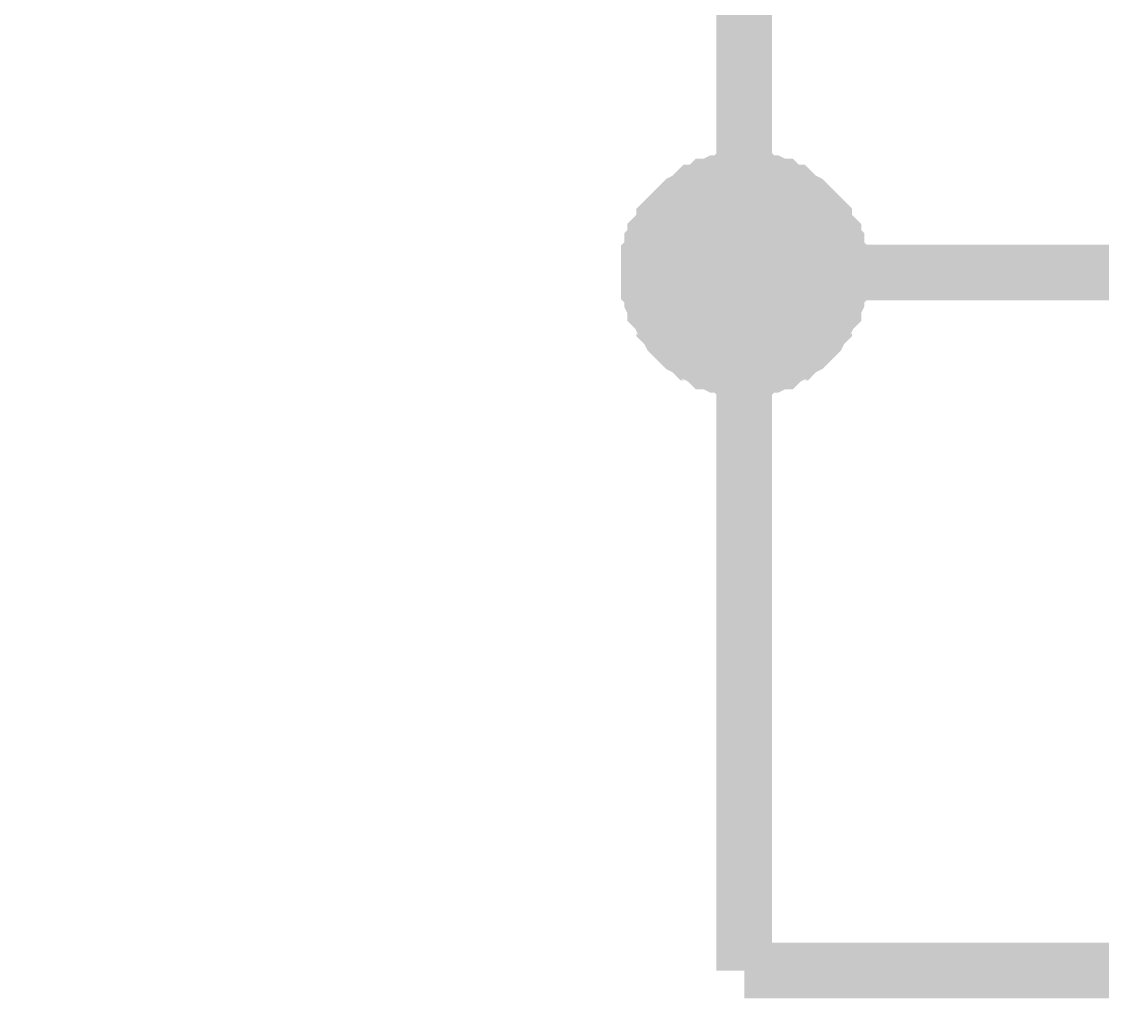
# Model space of a CAD drawing. Header units: millimetres. Extents: x -2024 to 917, y -725 to 13.
# Drawn here: x 609.37 to 615.19, y -356.45 to -351.19 of the extents above; entities that cross this region are included whole.
import ezdxf

# ---------------------------------------------------------------- set-up
doc = ezdxf.new("R2010")
doc.units = ezdxf.units.MM
doc.layers.add('Sheet', color=255, linetype='Continuous')

msp = doc.modelspace()

# ---------------------------------------------------------------- linework, layer by layer
at = {"layer": 'Sheet'}
for points, const_width in [([(609.517, -341.2934), (613.2575, -341.2934), (613.2575, -345.0358), (613.2575, -348.7946), (613.2575, -352.5369), (613.2575, -356.2958)], 0.2997), ([(612.7444, -352.5369), (612.7444, -352.5038), (612.7444, -352.4872), (612.7444, -352.4541), (612.761, -352.4376), (612.761, -352.4045), (612.761, -352.3879), (612.7775, -352.3713), (612.7775, -352.3382), (612.7941, -352.3217), (612.8106, -352.3051), (612.8272, -352.272), (612.8272, -352.2554), (612.8437, -352.2389), (612.8603, -352.2223), (612.8768, -352.2057), (612.8934, -352.1892), (612.9099, -352.1726), (612.9265, -352.1561), (612.9596, -352.1395), (612.9762, -352.123), (612.9927, -352.1064), (613.0093, -352.1064), (613.0424, -352.0898), (613.0589, -352.0733), (613.0755, -352.0733), (613.1086, -352.0567), (613.1251, -352.0567), (613.1582, -352.0567), (613.1748, -352.0402), (613.2079, -352.0402), (613.2244, -352.0402), (613.2575, -352.0402)], 0.2997), ([(612.7444, -352.5369), (612.7444, -352.5038), (612.7444, -352.4872), (612.7444, -352.4541), (612.761, -352.4376), (612.761, -352.4045), (612.761, -352.3879), (612.7775, -352.3713), (612.7775, -352.3382), (612.7941, -352.3217), (612.8106, -352.3051), (612.8272, -352.272), (612.8272, -352.2554), (612.8437, -352.2389), (612.8603, -352.2223), (612.8768, -352.2057), (612.8934, -352.1892), (612.9099, -352.1726), (612.9265, -352.1561), (612.9596, -352.1395), (612.9762, -352.123), (612.9927, -352.1064), (613.0093, -352.1064), (613.0424, -352.0898), (613.0589, -352.0733), (613.0755, -352.0733), (613.1086, -352.0567), (613.1251, -352.0567), (613.1582, -352.0567), (613.1748, -352.0402), (613.2079, -352.0402), (613.2244, -352.0402), (613.2575, -352.0402)], 0.2997), ([(612.7444, -352.5369), (612.7444, -352.5038), (612.7444, -352.4872), (612.7444, -352.4541), (612.761, -352.4376), (612.761, -352.4045), (612.761, -352.3879), (612.7775, -352.3713), (612.7775, -352.3382), (612.7941, -352.3217), (612.8106, -352.3051), (612.8272, -352.272), (612.8272, -352.2554), (612.8437, -352.2389), (612.8603, -352.2223), (612.8768, -352.2057), (612.8934, -352.1892), (612.9099, -352.1726), (612.9265, -352.1561), (612.9596, -352.1395), (612.9762, -352.123), (612.9927, -352.1064), (613.0093, -352.1064), (613.0424, -352.0898), (613.0589, -352.0733), (613.0755, -352.0733), (613.1086, -352.0567), (613.1251, -352.0567), (613.1582, -352.0567), (613.1748, -352.0402), (613.2079, -352.0402), (613.2244, -352.0402), (613.2575, -352.0402)], 0.2997), ([(612.7444, -352.5369), (612.7444, -352.5038), (612.7444, -352.4872), (612.7444, -352.4541), (612.761, -352.4376), (612.761, -352.4045), (612.761, -352.3879), (612.7775, -352.3713), (612.7775, -352.3382), (612.7941, -352.3217), (612.8106, -352.3051), (612.8272, -352.272), (612.8272, -352.2554), (612.8437, -352.2389), (612.8603, -352.2223), (612.8768, -352.2057), (612.8934, -352.1892), (612.9099, -352.1726), (612.9265, -352.1561), (612.9596, -352.1395), (612.9762, -352.123), (612.9927, -352.1064), (613.0093, -352.1064), (613.0424, -352.0898), (613.0589, -352.0733), (613.0755, -352.0733), (613.1086, -352.0567), (613.1251, -352.0567), (613.1582, -352.0567), (613.1748, -352.0402), (613.2079, -352.0402), (613.2244, -352.0402), (613.2575, -352.0402)], 0.2997), ([(612.7444, -352.5369), (612.7444, -352.5038), (612.7444, -352.4872), (612.7444, -352.4541), (612.761, -352.4376), (612.761, -352.4045), (612.761, -352.3879), (612.7775, -352.3713), (612.7775, -352.3382), (612.7941, -352.3217), (612.8106, -352.3051), (612.8272, -352.272), (612.8272, -352.2554), (612.8437, -352.2389), (612.8603, -352.2223), (612.8768, -352.2057), (612.8934, -352.1892), (612.9099, -352.1726), (612.9265, -352.1561), (612.9596, -352.1395), (612.9762, -352.123), (612.9927, -352.1064), (613.0093, -352.1064), (613.0424, -352.0898), (613.0589, -352.0733), (613.0755, -352.0733), (613.1086, -352.0567), (613.1251, -352.0567), (613.1582, -352.0567), (613.1748, -352.0402), (613.2079, -352.0402), (613.2244, -352.0402), (613.2575, -352.0402)], 0.2997), ([(613.2575, -352.0402), (613.2575, -352.0402)], 0.2997), ([(613.2575, -352.0402), (613.2906, -352.0402), (613.3072, -352.0402), (613.3403, -352.0402), (613.3568, -352.0567), (613.3899, -352.0567), (613.4065, -352.0567), (613.4396, -352.0733), (613.4561, -352.0733), (613.4727, -352.0898), (613.5058, -352.1064), (613.5223, -352.1064), (613.5389, -352.123), (613.5554, -352.1395), (613.5885, -352.1561), (613.6051, -352.1726), (613.6216, -352.1892), (613.6382, -352.2057), (613.6547, -352.2223), (613.6713, -352.2389), (613.6878, -352.2554), (613.6878, -352.272), (613.7044, -352.3051), (613.721, -352.3217), (613.7375, -352.3382), (613.7375, -352.3713), (613.7541, -352.3879), (613.7541, -352.4045), (613.7541, -352.4376), (613.7706, -352.4541), (613.7706, -352.4872), (613.7706, -352.5038), (613.7706, -352.5369)], 0.2997), ([(613.2575, -352.0402), (613.2575, -352.0402)], 0.2997), ([(613.2575, -352.0402), (613.2906, -352.0402), (613.3072, -352.0402), (613.3403, -352.0402), (613.3568, -352.0567), (613.3899, -352.0567), (613.4065, -352.0567), (613.4396, -352.0733), (613.4561, -352.0733), (613.4727, -352.0898), (613.5058, -352.1064), (613.5223, -352.1064), (613.5389, -352.123), (613.5554, -352.1395), (613.5885, -352.1561), (613.6051, -352.1726), (613.6216, -352.1892), (613.6382, -352.2057), (613.6547, -352.2223), (613.6713, -352.2389), (613.6878, -352.2554), (613.6878, -352.272), (613.7044, -352.3051), (613.721, -352.3217), (613.7375, -352.3382), (613.7375, -352.3713), (613.7541, -352.3879), (613.7541, -352.4045), (613.7541, -352.4376), (613.7706, -352.4541), (613.7706, -352.4872), (613.7706, -352.5038), (613.7706, -352.5369)], 0.2997), ([(613.2575, -352.0402), (613.2575, -352.0402)], 0.2997), ([(613.2575, -352.0402), (613.2906, -352.0402), (613.3072, -352.0402), (613.3403, -352.0402), (613.3568, -352.0567), (613.3899, -352.0567), (613.4065, -352.0567), (613.4396, -352.0733), (613.4561, -352.0733), (613.4727, -352.0898), (613.5058, -352.1064), (613.5223, -352.1064), (613.5389, -352.123), (613.5554, -352.1395), (613.5885, -352.1561), (613.6051, -352.1726), (613.6216, -352.1892), (613.6382, -352.2057), (613.6547, -352.2223), (613.6713, -352.2389), (613.6878, -352.2554), (613.6878, -352.272), (613.7044, -352.3051), (613.721, -352.3217), (613.7375, -352.3382), (613.7375, -352.3713), (613.7541, -352.3879), (613.7541, -352.4045), (613.7541, -352.4376), (613.7706, -352.4541), (613.7706, -352.4872), (613.7706, -352.5038), (613.7706, -352.5369)], 0.2997), ([(613.2575, -352.0402), (613.2575, -352.0402)], 0.2997), ([(613.2575, -352.0402), (613.2906, -352.0402), (613.3072, -352.0402), (613.3403, -352.0402), (613.3568, -352.0567), (613.3899, -352.0567), (613.4065, -352.0567), (613.4396, -352.0733), (613.4561, -352.0733), (613.4727, -352.0898), (613.5058, -352.1064), (613.5223, -352.1064), (613.5389, -352.123), (613.5554, -352.1395), (613.5885, -352.1561), (613.6051, -352.1726), (613.6216, -352.1892), (613.6382, -352.2057), (613.6547, -352.2223), (613.6713, -352.2389), (613.6878, -352.2554), (613.6878, -352.272), (613.7044, -352.3051), (613.721, -352.3217), (613.7375, -352.3382), (613.7375, -352.3713), (613.7541, -352.3879), (613.7541, -352.4045), (613.7541, -352.4376), (613.7706, -352.4541), (613.7706, -352.4872), (613.7706, -352.5038), (613.7706, -352.5369)], 0.2997), ([(613.2575, -352.0402), (613.2575, -352.0402)], 0.2997), ([(613.2575, -352.0402), (613.2906, -352.0402), (613.3072, -352.0402), (613.3403, -352.0402), (613.3568, -352.0567), (613.3899, -352.0567), (613.4065, -352.0567), (613.4396, -352.0733), (613.4561, -352.0733), (613.4727, -352.0898), (613.5058, -352.1064), (613.5223, -352.1064), (613.5389, -352.123), (613.5554, -352.1395), (613.5885, -352.1561), (613.6051, -352.1726), (613.6216, -352.1892), (613.6382, -352.2057), (613.6547, -352.2223), (613.6713, -352.2389), (613.6878, -352.2554), (613.6878, -352.272), (613.7044, -352.3051), (613.721, -352.3217), (613.7375, -352.3382), (613.7375, -352.3713), (613.7541, -352.3879), (613.7541, -352.4045), (613.7541, -352.4376), (613.7706, -352.4541), (613.7706, -352.4872), (613.7706, -352.5038), (613.7706, -352.5369)], 0.2997), ([(612.7444, -352.5369), (612.7444, -352.5038), (612.7444, -352.4872), (612.7444, -352.4541), (612.761, -352.4376), (612.761, -352.4045), (612.761, -352.3879), (612.7775, -352.3713), (612.7775, -352.3382), (612.7941, -352.3217), (612.8106, -352.3051), (612.8272, -352.272), (612.8272, -352.2554), (612.8437, -352.2389), (612.8603, -352.2223), (612.8768, -352.2057), (612.8934, -352.1892), (612.9099, -352.1726), (612.9265, -352.1561), (612.9596, -352.1395), (612.9762, -352.123), (612.9927, -352.1064), (613.0093, -352.1064), (613.0424, -352.0898), (613.0589, -352.0733), (613.0755, -352.0733), (613.1086, -352.0567), (613.1251, -352.0567), (613.1582, -352.0567), (613.1748, -352.0402), (613.2079, -352.0402), (613.2244, -352.0402), (613.2575, -352.0402)], 0.0991), ([(612.7444, -352.5369), (612.7444, -352.5038), (612.7444, -352.4872), (612.7444, -352.4541), (612.761, -352.4376), (612.761, -352.4045), (612.761, -352.3879), (612.7775, -352.3713), (612.7775, -352.3382), (612.7941, -352.3217), (612.8106, -352.3051), (612.8272, -352.272), (612.8272, -352.2554), (612.8437, -352.2389), (612.8603, -352.2223), (612.8768, -352.2057), (612.8934, -352.1892), (612.9099, -352.1726), (612.9265, -352.1561), (612.9596, -352.1395), (612.9762, -352.123), (612.9927, -352.1064), (613.0093, -352.1064), (613.0424, -352.0898), (613.0589, -352.0733), (613.0755, -352.0733), (613.1086, -352.0567), (613.1251, -352.0567), (613.1582, -352.0567), (613.1748, -352.0402), (613.2079, -352.0402), (613.2244, -352.0402), (613.2575, -352.0402)], 0.0991), ([(612.7444, -352.5369), (612.7444, -352.5038), (612.7444, -352.4872), (612.7444, -352.4541), (612.761, -352.4376), (612.761, -352.4045), (612.761, -352.3879), (612.7775, -352.3713), (612.7775, -352.3382), (612.7941, -352.3217), (612.8106, -352.3051), (612.8272, -352.272), (612.8272, -352.2554), (612.8437, -352.2389), (612.8603, -352.2223), (612.8768, -352.2057), (612.8934, -352.1892), (612.9099, -352.1726), (612.9265, -352.1561), (612.9596, -352.1395), (612.9762, -352.123), (612.9927, -352.1064), (613.0093, -352.1064), (613.0424, -352.0898), (613.0589, -352.0733), (613.0755, -352.0733), (613.1086, -352.0567), (613.1251, -352.0567), (613.1582, -352.0567), (613.1748, -352.0402), (613.2079, -352.0402), (613.2244, -352.0402), (613.2575, -352.0402)], 0.0991), ([(612.7444, -352.5369), (612.7444, -352.5038), (612.7444, -352.4872), (612.7444, -352.4541), (612.761, -352.4376), (612.761, -352.4045), (612.761, -352.3879), (612.7775, -352.3713), (612.7775, -352.3382), (612.7941, -352.3217), (612.8106, -352.3051), (612.8272, -352.272), (612.8272, -352.2554), (612.8437, -352.2389), (612.8603, -352.2223), (612.8768, -352.2057), (612.8934, -352.1892), (612.9099, -352.1726), (612.9265, -352.1561), (612.9596, -352.1395), (612.9762, -352.123), (612.9927, -352.1064), (613.0093, -352.1064), (613.0424, -352.0898), (613.0589, -352.0733), (613.0755, -352.0733), (613.1086, -352.0567), (613.1251, -352.0567), (613.1582, -352.0567), (613.1748, -352.0402), (613.2079, -352.0402), (613.2244, -352.0402), (613.2575, -352.0402)], 0.0991), ([(612.7444, -352.5369), (612.7444, -352.5038), (612.7444, -352.4872), (612.7444, -352.4541), (612.761, -352.4376), (612.761, -352.4045), (612.761, -352.3879), (612.7775, -352.3713), (612.7775, -352.3382), (612.7941, -352.3217), (612.8106, -352.3051), (612.8272, -352.272), (612.8272, -352.2554), (612.8437, -352.2389), (612.8603, -352.2223), (612.8768, -352.2057), (612.8934, -352.1892), (612.9099, -352.1726), (612.9265, -352.1561), (612.9596, -352.1395), (612.9762, -352.123), (612.9927, -352.1064), (613.0093, -352.1064), (613.0424, -352.0898), (613.0589, -352.0733), (613.0755, -352.0733), (613.1086, -352.0567), (613.1251, -352.0567), (613.1582, -352.0567), (613.1748, -352.0402), (613.2079, -352.0402), (613.2244, -352.0402), (613.2575, -352.0402)], 0.0991), ([(613.2575, -352.0402), (613.2575, -352.0402)], 0.0991), ([(613.2575, -352.0402), (613.2906, -352.0402), (613.3072, -352.0402), (613.3403, -352.0402), (613.3568, -352.0567), (613.3899, -352.0567), (613.4065, -352.0567), (613.4396, -352.0733), (613.4561, -352.0733), (613.4727, -352.0898), (613.5058, -352.1064), (613.5223, -352.1064), (613.5389, -352.123), (613.5554, -352.1395), (613.5885, -352.1561), (613.6051, -352.1726), (613.6216, -352.1892), (613.6382, -352.2057), (613.6547, -352.2223), (613.6713, -352.2389), (613.6878, -352.2554), (613.6878, -352.272), (613.7044, -352.3051), (613.721, -352.3217), (613.7375, -352.3382), (613.7375, -352.3713), (613.7541, -352.3879), (613.7541, -352.4045), (613.7541, -352.4376), (613.7706, -352.4541), (613.7706, -352.4872), (613.7706, -352.5038), (613.7706, -352.5369)], 0.0991), ([(613.2575, -352.0402), (613.2575, -352.0402)], 0.0991), ([(613.2575, -352.0402), (613.2906, -352.0402), (613.3072, -352.0402), (613.3403, -352.0402), (613.3568, -352.0567), (613.3899, -352.0567), (613.4065, -352.0567), (613.4396, -352.0733), (613.4561, -352.0733), (613.4727, -352.0898), (613.5058, -352.1064), (613.5223, -352.1064), (613.5389, -352.123), (613.5554, -352.1395), (613.5885, -352.1561), (613.6051, -352.1726), (613.6216, -352.1892), (613.6382, -352.2057), (613.6547, -352.2223), (613.6713, -352.2389), (613.6878, -352.2554), (613.6878, -352.272), (613.7044, -352.3051), (613.721, -352.3217), (613.7375, -352.3382), (613.7375, -352.3713), (613.7541, -352.3879), (613.7541, -352.4045), (613.7541, -352.4376), (613.7706, -352.4541), (613.7706, -352.4872), (613.7706, -352.5038), (613.7706, -352.5369)], 0.0991), ([(613.2575, -352.0402), (613.2575, -352.0402)], 0.0991), ([(613.2575, -352.0402), (613.2906, -352.0402), (613.3072, -352.0402), (613.3403, -352.0402), (613.3568, -352.0567), (613.3899, -352.0567), (613.4065, -352.0567), (613.4396, -352.0733), (613.4561, -352.0733), (613.4727, -352.0898), (613.5058, -352.1064), (613.5223, -352.1064), (613.5389, -352.123), (613.5554, -352.1395), (613.5885, -352.1561), (613.6051, -352.1726), (613.6216, -352.1892), (613.6382, -352.2057), (613.6547, -352.2223), (613.6713, -352.2389), (613.6878, -352.2554), (613.6878, -352.272), (613.7044, -352.3051), (613.721, -352.3217), (613.7375, -352.3382), (613.7375, -352.3713), (613.7541, -352.3879), (613.7541, -352.4045), (613.7541, -352.4376), (613.7706, -352.4541), (613.7706, -352.4872), (613.7706, -352.5038), (613.7706, -352.5369)], 0.0991), ([(613.2575, -352.0402), (613.2575, -352.0402)], 0.0991), ([(613.2575, -352.0402), (613.2906, -352.0402), (613.3072, -352.0402), (613.3403, -352.0402), (613.3568, -352.0567), (613.3899, -352.0567), (613.4065, -352.0567), (613.4396, -352.0733), (613.4561, -352.0733), (613.4727, -352.0898), (613.5058, -352.1064), (613.5223, -352.1064), (613.5389, -352.123), (613.5554, -352.1395), (613.5885, -352.1561), (613.6051, -352.1726), (613.6216, -352.1892), (613.6382, -352.2057), (613.6547, -352.2223), (613.6713, -352.2389), (613.6878, -352.2554), (613.6878, -352.272), (613.7044, -352.3051), (613.721, -352.3217), (613.7375, -352.3382), (613.7375, -352.3713), (613.7541, -352.3879), (613.7541, -352.4045), (613.7541, -352.4376), (613.7706, -352.4541), (613.7706, -352.4872), (613.7706, -352.5038), (613.7706, -352.5369)], 0.0991), ([(613.2575, -352.0402), (613.2575, -352.0402)], 0.0991), ([(613.2575, -352.0402), (613.2906, -352.0402), (613.3072, -352.0402), (613.3403, -352.0402), (613.3568, -352.0567), (613.3899, -352.0567), (613.4065, -352.0567), (613.4396, -352.0733), (613.4561, -352.0733), (613.4727, -352.0898), (613.5058, -352.1064), (613.5223, -352.1064), (613.5389, -352.123), (613.5554, -352.1395), (613.5885, -352.1561), (613.6051, -352.1726), (613.6216, -352.1892), (613.6382, -352.2057), (613.6547, -352.2223), (613.6713, -352.2389), (613.6878, -352.2554), (613.6878, -352.272), (613.7044, -352.3051), (613.721, -352.3217), (613.7375, -352.3382), (613.7375, -352.3713), (613.7541, -352.3879), (613.7541, -352.4045), (613.7541, -352.4376), (613.7706, -352.4541), (613.7706, -352.4872), (613.7706, -352.5038), (613.7706, -352.5369)], 0.0991), ([(613.2575, -353.0502), (613.2244, -353.0502), (613.2079, -353.0502), (613.1748, -353.0502), (613.1582, -353.0337), (613.1251, -353.0337), (613.1086, -353.0337), (613.0755, -353.0171), (613.0589, -353.0171), (613.0424, -353.0006), (613.0093, -352.984), (612.9927, -352.9675), (612.9762, -352.9675), (612.9596, -352.9509), (612.9265, -352.9343), (612.9099, -352.9178), (612.8934, -352.9012), (612.8768, -352.8847), (612.8603, -352.8681), (612.8437, -352.835), (612.8272, -352.8184), (612.8272, -352.8019), (612.8106, -352.7853), (612.7941, -352.7522), (612.7775, -352.7356), (612.7775, -352.7191), (612.761, -352.686), (612.761, -352.6694), (612.761, -352.6363), (612.7444, -352.6197), (612.7444, -352.5866), (612.7444, -352.57), (612.7444, -352.5369)], 0.2997), ([(612.7444, -352.5369), (612.7444, -352.5369)], 0.2997), ([(613.2575, -353.0502), (613.2244, -353.0502), (613.2079, -353.0502), (613.1748, -353.0502), (613.1582, -353.0337), (613.1251, -353.0337), (613.1086, -353.0337), (613.0755, -353.0171), (613.0589, -353.0171), (613.0424, -353.0006), (613.0093, -352.984), (612.9927, -352.9675), (612.9762, -352.9675), (612.9596, -352.9509), (612.9265, -352.9343), (612.9099, -352.9178), (612.8934, -352.9012), (612.8768, -352.8847), (612.8603, -352.8681), (612.8437, -352.835), (612.8272, -352.8184), (612.8272, -352.8019), (612.8106, -352.7853), (612.7941, -352.7522), (612.7775, -352.7356), (612.7775, -352.7191), (612.761, -352.686), (612.761, -352.6694), (612.761, -352.6363), (612.7444, -352.6197), (612.7444, -352.5866), (612.7444, -352.57), (612.7444, -352.5369)], 0.2997), ([(612.7444, -352.5369), (612.7444, -352.5369)], 0.2997), ([(613.2575, -353.0502), (613.2244, -353.0502), (613.2079, -353.0502), (613.1748, -353.0502), (613.1582, -353.0337), (613.1251, -353.0337), (613.1086, -353.0337), (613.0755, -353.0171), (613.0589, -353.0171), (613.0424, -353.0006), (613.0093, -352.984), (612.9927, -352.9675), (612.9762, -352.9675), (612.9596, -352.9509), (612.9265, -352.9343), (612.9099, -352.9178), (612.8934, -352.9012), (612.8768, -352.8847), (612.8603, -352.8681), (612.8437, -352.835), (612.8272, -352.8184), (612.8272, -352.8019), (612.8106, -352.7853), (612.7941, -352.7522), (612.7775, -352.7356), (612.7775, -352.7191), (612.761, -352.686), (612.761, -352.6694), (612.761, -352.6363), (612.7444, -352.6197), (612.7444, -352.5866), (612.7444, -352.57), (612.7444, -352.5369)], 0.2997), ([(612.7444, -352.5369), (612.7444, -352.5369)], 0.2997), ([(613.2575, -353.0502), (613.2244, -353.0502), (613.2079, -353.0502), (613.1748, -353.0502), (613.1582, -353.0337), (613.1251, -353.0337), (613.1086, -353.0337), (613.0755, -353.0171), (613.0589, -353.0171), (613.0424, -353.0006), (613.0093, -352.984), (612.9927, -352.9675), (612.9762, -352.9675), (612.9596, -352.9509), (612.9265, -352.9343), (612.9099, -352.9178), (612.8934, -352.9012), (612.8768, -352.8847), (612.8603, -352.8681), (612.8437, -352.835), (612.8272, -352.8184), (612.8272, -352.8019), (612.8106, -352.7853), (612.7941, -352.7522), (612.7775, -352.7356), (612.7775, -352.7191), (612.761, -352.686), (612.761, -352.6694), (612.761, -352.6363), (612.7444, -352.6197), (612.7444, -352.5866), (612.7444, -352.57), (612.7444, -352.5369)], 0.2997), ([(612.7444, -352.5369), (612.7444, -352.5369)], 0.2997), ([(613.2575, -353.0502), (613.2244, -353.0502), (613.2079, -353.0502), (613.1748, -353.0502), (613.1582, -353.0337), (613.1251, -353.0337), (613.1086, -353.0337), (613.0755, -353.0171), (613.0589, -353.0171), (613.0424, -353.0006), (613.0093, -352.984), (612.9927, -352.9675), (612.9762, -352.9675), (612.9596, -352.9509), (612.9265, -352.9343), (612.9099, -352.9178), (612.8934, -352.9012), (612.8768, -352.8847), (612.8603, -352.8681), (612.8437, -352.835), (612.8272, -352.8184), (612.8272, -352.8019), (612.8106, -352.7853), (612.7941, -352.7522), (612.7775, -352.7356), (612.7775, -352.7191), (612.761, -352.686), (612.761, -352.6694), (612.761, -352.6363), (612.7444, -352.6197), (612.7444, -352.5866), (612.7444, -352.57), (612.7444, -352.5369)], 0.2997), ([(612.7444, -352.5369), (612.7444, -352.5369)], 0.2997), ([(613.7706, -352.5369), (613.7706, -352.57), (613.7706, -352.5866), (613.7706, -352.6197), (613.7541, -352.6363), (613.7541, -352.6694), (613.7541, -352.686), (613.7375, -352.7191), (613.7375, -352.7356), (613.721, -352.7522), (613.7044, -352.7853), (613.6878, -352.8019), (613.6878, -352.8184), (613.6713, -352.835), (613.6547, -352.8681), (613.6382, -352.8847), (613.6216, -352.9012), (613.6051, -352.9178), (613.5885, -352.9343), (613.5554, -352.9509), (613.5389, -352.9675), (613.5223, -352.9675), (613.5058, -352.984), (613.4727, -353.0006), (613.4561, -353.0171), (613.4396, -353.0171), (613.4065, -353.0337), (613.3899, -353.0337), (613.3568, -353.0337), (613.3403, -353.0502), (613.3072, -353.0502), (613.2906, -353.0502), (613.2575, -353.0502)], 0.2997), ([(615.7567, -352.5369), (613.2575, -352.5369)], 0.2997), ([(613.7706, -352.5369), (613.7706, -352.57), (613.7706, -352.5866), (613.7706, -352.6197), (613.7541, -352.6363), (613.7541, -352.6694), (613.7541, -352.686), (613.7375, -352.7191), (613.7375, -352.7356), (613.721, -352.7522), (613.7044, -352.7853), (613.6878, -352.8019), (613.6878, -352.8184), (613.6713, -352.835), (613.6547, -352.8681), (613.6382, -352.8847), (613.6216, -352.9012), (613.6051, -352.9178), (613.5885, -352.9343), (613.5554, -352.9509), (613.5389, -352.9675), (613.5223, -352.9675), (613.5058, -352.984), (613.4727, -353.0006), (613.4561, -353.0171), (613.4396, -353.0171), (613.4065, -353.0337), (613.3899, -353.0337), (613.3568, -353.0337), (613.3403, -353.0502), (613.3072, -353.0502), (613.2906, -353.0502), (613.2575, -353.0502)], 0.2997), ([(613.7706, -352.5369), (613.7706, -352.57), (613.7706, -352.5866), (613.7706, -352.6197), (613.7541, -352.6363), (613.7541, -352.6694), (613.7541, -352.686), (613.7375, -352.7191), (613.7375, -352.7356), (613.721, -352.7522), (613.7044, -352.7853), (613.6878, -352.8019), (613.6878, -352.8184), (613.6713, -352.835), (613.6547, -352.8681), (613.6382, -352.8847), (613.6216, -352.9012), (613.6051, -352.9178), (613.5885, -352.9343), (613.5554, -352.9509), (613.5389, -352.9675), (613.5223, -352.9675), (613.5058, -352.984), (613.4727, -353.0006), (613.4561, -353.0171), (613.4396, -353.0171), (613.4065, -353.0337), (613.3899, -353.0337), (613.3568, -353.0337), (613.3403, -353.0502), (613.3072, -353.0502), (613.2906, -353.0502), (613.2575, -353.0502)], 0.2997), ([(613.7706, -352.5369), (613.7706, -352.57), (613.7706, -352.5866), (613.7706, -352.6197), (613.7541, -352.6363), (613.7541, -352.6694), (613.7541, -352.686), (613.7375, -352.7191), (613.7375, -352.7356), (613.721, -352.7522), (613.7044, -352.7853), (613.6878, -352.8019), (613.6878, -352.8184), (613.6713, -352.835), (613.6547, -352.8681), (613.6382, -352.8847), (613.6216, -352.9012), (613.6051, -352.9178), (613.5885, -352.9343), (613.5554, -352.9509), (613.5389, -352.9675), (613.5223, -352.9675), (613.5058, -352.984), (613.4727, -353.0006), (613.4561, -353.0171), (613.4396, -353.0171), (613.4065, -353.0337), (613.3899, -353.0337), (613.3568, -353.0337), (613.3403, -353.0502), (613.3072, -353.0502), (613.2906, -353.0502), (613.2575, -353.0502)], 0.2997), ([(613.7706, -352.5369), (613.7706, -352.57), (613.7706, -352.5866), (613.7706, -352.6197), (613.7541, -352.6363), (613.7541, -352.6694), (613.7541, -352.686), (613.7375, -352.7191), (613.7375, -352.7356), (613.721, -352.7522), (613.7044, -352.7853), (613.6878, -352.8019), (613.6878, -352.8184), (613.6713, -352.835), (613.6547, -352.8681), (613.6382, -352.8847), (613.6216, -352.9012), (613.6051, -352.9178), (613.5885, -352.9343), (613.5554, -352.9509), (613.5389, -352.9675), (613.5223, -352.9675), (613.5058, -352.984), (613.4727, -353.0006), (613.4561, -353.0171), (613.4396, -353.0171), (613.4065, -353.0337), (613.3899, -353.0337), (613.3568, -353.0337), (613.3403, -353.0502), (613.3072, -353.0502), (613.2906, -353.0502), (613.2575, -353.0502)], 0.2997), ([(613.7706, -352.5369), (613.7706, -352.5369), (613.7706, -352.5369), (613.7706, -352.5369), (613.7706, -352.5369), (613.7706, -352.5369), (613.7706, -352.5369), (613.7706, -352.5369), (613.7706, -352.5369), (613.7706, -352.5369), (613.7706, -352.5369), (613.7706, -352.5369), (613.7706, -352.5369), (613.7706, -352.5369), (613.7706, -352.5369), (613.7706, -352.5369), (613.7706, -352.5369), (613.7706, -352.5369), (613.7706, -352.5369), (613.7706, -352.5369), (613.7706, -352.5369), (613.7706, -352.5369), (613.7706, -352.5369), (613.7706, -352.5369), (613.7706, -352.5369), (613.7706, -352.5369), (613.7706, -352.5369), (613.7706, -352.5369), (613.7706, -352.5369), (613.7706, -352.5369), (613.7706, -352.5369), (613.7706, -352.5369), (613.7706, -352.5369)], 0.2997), ([(613.7706, -352.5369), (613.7706, -352.5369)], 0.2997), ([(613.7706, -352.5369), (613.7706, -352.5369), (613.7706, -352.5369), (613.7706, -352.5369), (613.7706, -352.5369), (613.7706, -352.5369), (613.7706, -352.5369), (613.7706, -352.5369), (613.7706, -352.5369), (613.7706, -352.5369), (613.7706, -352.5369), (613.7706, -352.5369), (613.7706, -352.5369), (613.7706, -352.5369), (613.7706, -352.5369), (613.7706, -352.5369), (613.7706, -352.5369), (613.7706, -352.5369), (613.7706, -352.5369), (613.7706, -352.5369), (613.7706, -352.5369), (613.7706, -352.5369), (613.7706, -352.5369), (613.7706, -352.5369), (613.7706, -352.5369), (613.7706, -352.5369), (613.7706, -352.5369), (613.7706, -352.5369), (613.7706, -352.5369), (613.7706, -352.5369), (613.7706, -352.5369), (613.7706, -352.5369), (613.7706, -352.5369)], 0.2997), ([(613.7706, -352.5369), (613.7706, -352.5369)], 0.2997), ([(613.7706, -352.5369), (613.7706, -352.5369), (613.7706, -352.5369), (613.7706, -352.5369), (613.7706, -352.5369), (613.7706, -352.5369), (613.7706, -352.5369), (613.7706, -352.5369), (613.7706, -352.5369), (613.7706, -352.5369), (613.7706, -352.5369), (613.7706, -352.5369), (613.7706, -352.5369), (613.7706, -352.5369), (613.7706, -352.5369), (613.7706, -352.5369), (613.7706, -352.5369), (613.7706, -352.5369), (613.7706, -352.5369), (613.7706, -352.5369), (613.7706, -352.5369), (613.7706, -352.5369), (613.7706, -352.5369), (613.7706, -352.5369), (613.7706, -352.5369), (613.7706, -352.5369), (613.7706, -352.5369), (613.7706, -352.5369), (613.7706, -352.5369), (613.7706, -352.5369), (613.7706, -352.5369), (613.7706, -352.5369), (613.7706, -352.5369)], 0.2997), ([(613.7706, -352.5369), (613.7706, -352.5369)], 0.2997), ([(613.7706, -352.5369), (613.7706, -352.5369), (613.7706, -352.5369), (613.7706, -352.5369), (613.7706, -352.5369), (613.7706, -352.5369), (613.7706, -352.5369), (613.7706, -352.5369), (613.7706, -352.5369), (613.7706, -352.5369), (613.7706, -352.5369), (613.7706, -352.5369), (613.7706, -352.5369), (613.7706, -352.5369), (613.7706, -352.5369), (613.7706, -352.5369), (613.7706, -352.5369), (613.7706, -352.5369), (613.7706, -352.5369), (613.7706, -352.5369), (613.7706, -352.5369), (613.7706, -352.5369), (613.7706, -352.5369), (613.7706, -352.5369), (613.7706, -352.5369), (613.7706, -352.5369), (613.7706, -352.5369), (613.7706, -352.5369), (613.7706, -352.5369), (613.7706, -352.5369), (613.7706, -352.5369), (613.7706, -352.5369), (613.7706, -352.5369)], 0.2997), ([(613.7706, -352.5369), (613.7706, -352.5369)], 0.2997), ([(613.7706, -352.5369), (613.7706, -352.5369), (613.7706, -352.5369), (613.7706, -352.5369), (613.7706, -352.5369), (613.7706, -352.5369), (613.7706, -352.5369), (613.7706, -352.5369), (613.7706, -352.5369), (613.7706, -352.5369), (613.7706, -352.5369), (613.7706, -352.5369), (613.7706, -352.5369), (613.7706, -352.5369), (613.7706, -352.5369), (613.7706, -352.5369), (613.7706, -352.5369), (613.7706, -352.5369), (613.7706, -352.5369), (613.7706, -352.5369), (613.7706, -352.5369), (613.7706, -352.5369), (613.7706, -352.5369), (613.7706, -352.5369), (613.7706, -352.5369), (613.7706, -352.5369), (613.7706, -352.5369), (613.7706, -352.5369), (613.7706, -352.5369), (613.7706, -352.5369), (613.7706, -352.5369), (613.7706, -352.5369), (613.7706, -352.5369)], 0.2997), ([(613.7706, -352.5369), (613.7706, -352.5369)], 0.2997), ([(613.2575, -353.0502), (613.2244, -353.0502), (613.2079, -353.0502), (613.1748, -353.0502), (613.1582, -353.0337), (613.1251, -353.0337), (613.1086, -353.0337), (613.0755, -353.0171), (613.0589, -353.0171), (613.0424, -353.0006), (613.0093, -352.984), (612.9927, -352.9675), (612.9762, -352.9675), (612.9596, -352.9509), (612.9265, -352.9343), (612.9099, -352.9178), (612.8934, -352.9012), (612.8768, -352.8847), (612.8603, -352.8681), (612.8437, -352.835), (612.8272, -352.8184), (612.8272, -352.8019), (612.8106, -352.7853), (612.7941, -352.7522), (612.7775, -352.7356), (612.7775, -352.7191), (612.761, -352.686), (612.761, -352.6694), (612.761, -352.6363), (612.7444, -352.6197), (612.7444, -352.5866), (612.7444, -352.57), (612.7444, -352.5369)], 0.0991), ([(612.7444, -352.5369), (612.7444, -352.5369)], 0.0991), ([(613.2575, -353.0502), (613.2244, -353.0502), (613.2079, -353.0502), (613.1748, -353.0502), (613.1582, -353.0337), (613.1251, -353.0337), (613.1086, -353.0337), (613.0755, -353.0171), (613.0589, -353.0171), (613.0424, -353.0006), (613.0093, -352.984), (612.9927, -352.9675), (612.9762, -352.9675), (612.9596, -352.9509), (612.9265, -352.9343), (612.9099, -352.9178), (612.8934, -352.9012), (612.8768, -352.8847), (612.8603, -352.8681), (612.8437, -352.835), (612.8272, -352.8184), (612.8272, -352.8019), (612.8106, -352.7853), (612.7941, -352.7522), (612.7775, -352.7356), (612.7775, -352.7191), (612.761, -352.686), (612.761, -352.6694), (612.761, -352.6363), (612.7444, -352.6197), (612.7444, -352.5866), (612.7444, -352.57), (612.7444, -352.5369)], 0.0991), ([(612.7444, -352.5369), (612.7444, -352.5369)], 0.0991), ([(613.2575, -353.0502), (613.2244, -353.0502), (613.2079, -353.0502), (613.1748, -353.0502), (613.1582, -353.0337), (613.1251, -353.0337), (613.1086, -353.0337), (613.0755, -353.0171), (613.0589, -353.0171), (613.0424, -353.0006), (613.0093, -352.984), (612.9927, -352.9675), (612.9762, -352.9675), (612.9596, -352.9509), (612.9265, -352.9343), (612.9099, -352.9178), (612.8934, -352.9012), (612.8768, -352.8847), (612.8603, -352.8681), (612.8437, -352.835), (612.8272, -352.8184), (612.8272, -352.8019), (612.8106, -352.7853), (612.7941, -352.7522), (612.7775, -352.7356), (612.7775, -352.7191), (612.761, -352.686), (612.761, -352.6694), (612.761, -352.6363), (612.7444, -352.6197), (612.7444, -352.5866), (612.7444, -352.57), (612.7444, -352.5369)], 0.0991), ([(612.7444, -352.5369), (612.7444, -352.5369)], 0.0991), ([(613.2575, -353.0502), (613.2244, -353.0502), (613.2079, -353.0502), (613.1748, -353.0502), (613.1582, -353.0337), (613.1251, -353.0337), (613.1086, -353.0337), (613.0755, -353.0171), (613.0589, -353.0171), (613.0424, -353.0006), (613.0093, -352.984), (612.9927, -352.9675), (612.9762, -352.9675), (612.9596, -352.9509), (612.9265, -352.9343), (612.9099, -352.9178), (612.8934, -352.9012), (612.8768, -352.8847), (612.8603, -352.8681), (612.8437, -352.835), (612.8272, -352.8184), (612.8272, -352.8019), (612.8106, -352.7853), (612.7941, -352.7522), (612.7775, -352.7356), (612.7775, -352.7191), (612.761, -352.686), (612.761, -352.6694), (612.761, -352.6363), (612.7444, -352.6197), (612.7444, -352.5866), (612.7444, -352.57), (612.7444, -352.5369)], 0.0991), ([(612.7444, -352.5369), (612.7444, -352.5369)], 0.0991), ([(613.2575, -353.0502), (613.2244, -353.0502), (613.2079, -353.0502), (613.1748, -353.0502), (613.1582, -353.0337), (613.1251, -353.0337), (613.1086, -353.0337), (613.0755, -353.0171), (613.0589, -353.0171), (613.0424, -353.0006), (613.0093, -352.984), (612.9927, -352.9675), (612.9762, -352.9675), (612.9596, -352.9509), (612.9265, -352.9343), (612.9099, -352.9178), (612.8934, -352.9012), (612.8768, -352.8847), (612.8603, -352.8681), (612.8437, -352.835), (612.8272, -352.8184), (612.8272, -352.8019), (612.8106, -352.7853), (612.7941, -352.7522), (612.7775, -352.7356), (612.7775, -352.7191), (612.761, -352.686), (612.761, -352.6694), (612.761, -352.6363), (612.7444, -352.6197), (612.7444, -352.5866), (612.7444, -352.57), (612.7444, -352.5369)], 0.0991), ([(612.7444, -352.5369), (612.7444, -352.5369)], 0.0991), ([(613.7706, -352.5369), (613.7706, -352.57), (613.7706, -352.5866), (613.7706, -352.6197), (613.7541, -352.6363), (613.7541, -352.6694), (613.7541, -352.686), (613.7375, -352.7191), (613.7375, -352.7356), (613.721, -352.7522), (613.7044, -352.7853), (613.6878, -352.8019), (613.6878, -352.8184), (613.6713, -352.835), (613.6547, -352.8681), (613.6382, -352.8847), (613.6216, -352.9012), (613.6051, -352.9178), (613.5885, -352.9343), (613.5554, -352.9509), (613.5389, -352.9675), (613.5223, -352.9675), (613.5058, -352.984), (613.4727, -353.0006), (613.4561, -353.0171), (613.4396, -353.0171), (613.4065, -353.0337), (613.3899, -353.0337), (613.3568, -353.0337), (613.3403, -353.0502), (613.3072, -353.0502), (613.2906, -353.0502), (613.2575, -353.0502)], 0.0991), ([(613.7706, -352.5369), (613.7706, -352.57), (613.7706, -352.5866), (613.7706, -352.6197), (613.7541, -352.6363), (613.7541, -352.6694), (613.7541, -352.686), (613.7375, -352.7191), (613.7375, -352.7356), (613.721, -352.7522), (613.7044, -352.7853), (613.6878, -352.8019), (613.6878, -352.8184), (613.6713, -352.835), (613.6547, -352.8681), (613.6382, -352.8847), (613.6216, -352.9012), (613.6051, -352.9178), (613.5885, -352.9343), (613.5554, -352.9509), (613.5389, -352.9675), (613.5223, -352.9675), (613.5058, -352.984), (613.4727, -353.0006), (613.4561, -353.0171), (613.4396, -353.0171), (613.4065, -353.0337), (613.3899, -353.0337), (613.3568, -353.0337), (613.3403, -353.0502), (613.3072, -353.0502), (613.2906, -353.0502), (613.2575, -353.0502)], 0.0991), ([(613.7706, -352.5369), (613.7706, -352.57), (613.7706, -352.5866), (613.7706, -352.6197), (613.7541, -352.6363), (613.7541, -352.6694), (613.7541, -352.686), (613.7375, -352.7191), (613.7375, -352.7356), (613.721, -352.7522), (613.7044, -352.7853), (613.6878, -352.8019), (613.6878, -352.8184), (613.6713, -352.835), (613.6547, -352.8681), (613.6382, -352.8847), (613.6216, -352.9012), (613.6051, -352.9178), (613.5885, -352.9343), (613.5554, -352.9509), (613.5389, -352.9675), (613.5223, -352.9675), (613.5058, -352.984), (613.4727, -353.0006), (613.4561, -353.0171), (613.4396, -353.0171), (613.4065, -353.0337), (613.3899, -353.0337), (613.3568, -353.0337), (613.3403, -353.0502), (613.3072, -353.0502), (613.2906, -353.0502), (613.2575, -353.0502)], 0.0991), ([(613.7706, -352.5369), (613.7706, -352.57), (613.7706, -352.5866), (613.7706, -352.6197), (613.7541, -352.6363), (613.7541, -352.6694), (613.7541, -352.686), (613.7375, -352.7191), (613.7375, -352.7356), (613.721, -352.7522), (613.7044, -352.7853), (613.6878, -352.8019), (613.6878, -352.8184), (613.6713, -352.835), (613.6547, -352.8681), (613.6382, -352.8847), (613.6216, -352.9012), (613.6051, -352.9178), (613.5885, -352.9343), (613.5554, -352.9509), (613.5389, -352.9675), (613.5223, -352.9675), (613.5058, -352.984), (613.4727, -353.0006), (613.4561, -353.0171), (613.4396, -353.0171), (613.4065, -353.0337), (613.3899, -353.0337), (613.3568, -353.0337), (613.3403, -353.0502), (613.3072, -353.0502), (613.2906, -353.0502), (613.2575, -353.0502)], 0.0991), ([(613.7706, -352.5369), (613.7706, -352.57), (613.7706, -352.5866), (613.7706, -352.6197), (613.7541, -352.6363), (613.7541, -352.6694), (613.7541, -352.686), (613.7375, -352.7191), (613.7375, -352.7356), (613.721, -352.7522), (613.7044, -352.7853), (613.6878, -352.8019), (613.6878, -352.8184), (613.6713, -352.835), (613.6547, -352.8681), (613.6382, -352.8847), (613.6216, -352.9012), (613.6051, -352.9178), (613.5885, -352.9343), (613.5554, -352.9509), (613.5389, -352.9675), (613.5223, -352.9675), (613.5058, -352.984), (613.4727, -353.0006), (613.4561, -353.0171), (613.4396, -353.0171), (613.4065, -353.0337), (613.3899, -353.0337), (613.3568, -353.0337), (613.3403, -353.0502), (613.3072, -353.0502), (613.2906, -353.0502), (613.2575, -353.0502)], 0.0991), ([(613.7706, -352.5369), (613.7706, -352.5369), (613.7706, -352.5369), (613.7706, -352.5369), (613.7706, -352.5369), (613.7706, -352.5369), (613.7706, -352.5369), (613.7706, -352.5369), (613.7706, -352.5369), (613.7706, -352.5369), (613.7706, -352.5369), (613.7706, -352.5369), (613.7706, -352.5369), (613.7706, -352.5369), (613.7706, -352.5369), (613.7706, -352.5369), (613.7706, -352.5369), (613.7706, -352.5369), (613.7706, -352.5369), (613.7706, -352.5369), (613.7706, -352.5369), (613.7706, -352.5369), (613.7706, -352.5369), (613.7706, -352.5369), (613.7706, -352.5369), (613.7706, -352.5369), (613.7706, -352.5369), (613.7706, -352.5369), (613.7706, -352.5369), (613.7706, -352.5369), (613.7706, -352.5369), (613.7706, -352.5369), (613.7706, -352.5369)], 0.0991), ([(613.7706, -352.5369), (613.7706, -352.5369)], 0.0991), ([(613.7706, -352.5369), (613.7706, -352.5369), (613.7706, -352.5369), (613.7706, -352.5369), (613.7706, -352.5369), (613.7706, -352.5369), (613.7706, -352.5369), (613.7706, -352.5369), (613.7706, -352.5369), (613.7706, -352.5369), (613.7706, -352.5369), (613.7706, -352.5369), (613.7706, -352.5369), (613.7706, -352.5369), (613.7706, -352.5369), (613.7706, -352.5369), (613.7706, -352.5369), (613.7706, -352.5369), (613.7706, -352.5369), (613.7706, -352.5369), (613.7706, -352.5369), (613.7706, -352.5369), (613.7706, -352.5369), (613.7706, -352.5369), (613.7706, -352.5369), (613.7706, -352.5369), (613.7706, -352.5369), (613.7706, -352.5369), (613.7706, -352.5369), (613.7706, -352.5369), (613.7706, -352.5369), (613.7706, -352.5369), (613.7706, -352.5369)], 0.0991), ([(613.7706, -352.5369), (613.7706, -352.5369)], 0.0991), ([(613.7706, -352.5369), (613.7706, -352.5369), (613.7706, -352.5369), (613.7706, -352.5369), (613.7706, -352.5369), (613.7706, -352.5369), (613.7706, -352.5369), (613.7706, -352.5369), (613.7706, -352.5369), (613.7706, -352.5369), (613.7706, -352.5369), (613.7706, -352.5369), (613.7706, -352.5369), (613.7706, -352.5369), (613.7706, -352.5369), (613.7706, -352.5369), (613.7706, -352.5369), (613.7706, -352.5369), (613.7706, -352.5369), (613.7706, -352.5369), (613.7706, -352.5369), (613.7706, -352.5369), (613.7706, -352.5369), (613.7706, -352.5369), (613.7706, -352.5369), (613.7706, -352.5369), (613.7706, -352.5369), (613.7706, -352.5369), (613.7706, -352.5369), (613.7706, -352.5369), (613.7706, -352.5369), (613.7706, -352.5369), (613.7706, -352.5369)], 0.0991), ([(613.7706, -352.5369), (613.7706, -352.5369)], 0.0991), ([(613.7706, -352.5369), (613.7706, -352.5369), (613.7706, -352.5369), (613.7706, -352.5369), (613.7706, -352.5369), (613.7706, -352.5369), (613.7706, -352.5369), (613.7706, -352.5369), (613.7706, -352.5369), (613.7706, -352.5369), (613.7706, -352.5369), (613.7706, -352.5369), (613.7706, -352.5369), (613.7706, -352.5369), (613.7706, -352.5369), (613.7706, -352.5369), (613.7706, -352.5369), (613.7706, -352.5369), (613.7706, -352.5369), (613.7706, -352.5369), (613.7706, -352.5369), (613.7706, -352.5369), (613.7706, -352.5369), (613.7706, -352.5369), (613.7706, -352.5369), (613.7706, -352.5369), (613.7706, -352.5369), (613.7706, -352.5369), (613.7706, -352.5369), (613.7706, -352.5369), (613.7706, -352.5369), (613.7706, -352.5369), (613.7706, -352.5369)], 0.0991), ([(613.7706, -352.5369), (613.7706, -352.5369)], 0.0991), ([(613.7706, -352.5369), (613.7706, -352.5369), (613.7706, -352.5369), (613.7706, -352.5369), (613.7706, -352.5369), (613.7706, -352.5369), (613.7706, -352.5369), (613.7706, -352.5369), (613.7706, -352.5369), (613.7706, -352.5369), (613.7706, -352.5369), (613.7706, -352.5369), (613.7706, -352.5369), (613.7706, -352.5369), (613.7706, -352.5369), (613.7706, -352.5369), (613.7706, -352.5369), (613.7706, -352.5369), (613.7706, -352.5369), (613.7706, -352.5369), (613.7706, -352.5369), (613.7706, -352.5369), (613.7706, -352.5369), (613.7706, -352.5369), (613.7706, -352.5369), (613.7706, -352.5369), (613.7706, -352.5369), (613.7706, -352.5369), (613.7706, -352.5369), (613.7706, -352.5369), (613.7706, -352.5369), (613.7706, -352.5369), (613.7706, -352.5369)], 0.0991), ([(613.7706, -352.5369), (613.7706, -352.5369)], 0.0991), ([(615.7567, -356.2958), (613.2575, -356.2958)], 0.2997)]:
    msp.add_lwpolyline(points, dxfattribs=dict(at, const_width=const_width))
at = {"layer": 'Sheet', "const_width": 0.508}
msp.add_lwpolyline([(612.9389, -352.5357, 1), (613.4469, -352.5357, 1)], format="xyb", close=True, dxfattribs=at)

doc.saveas('drawing.dxf')
